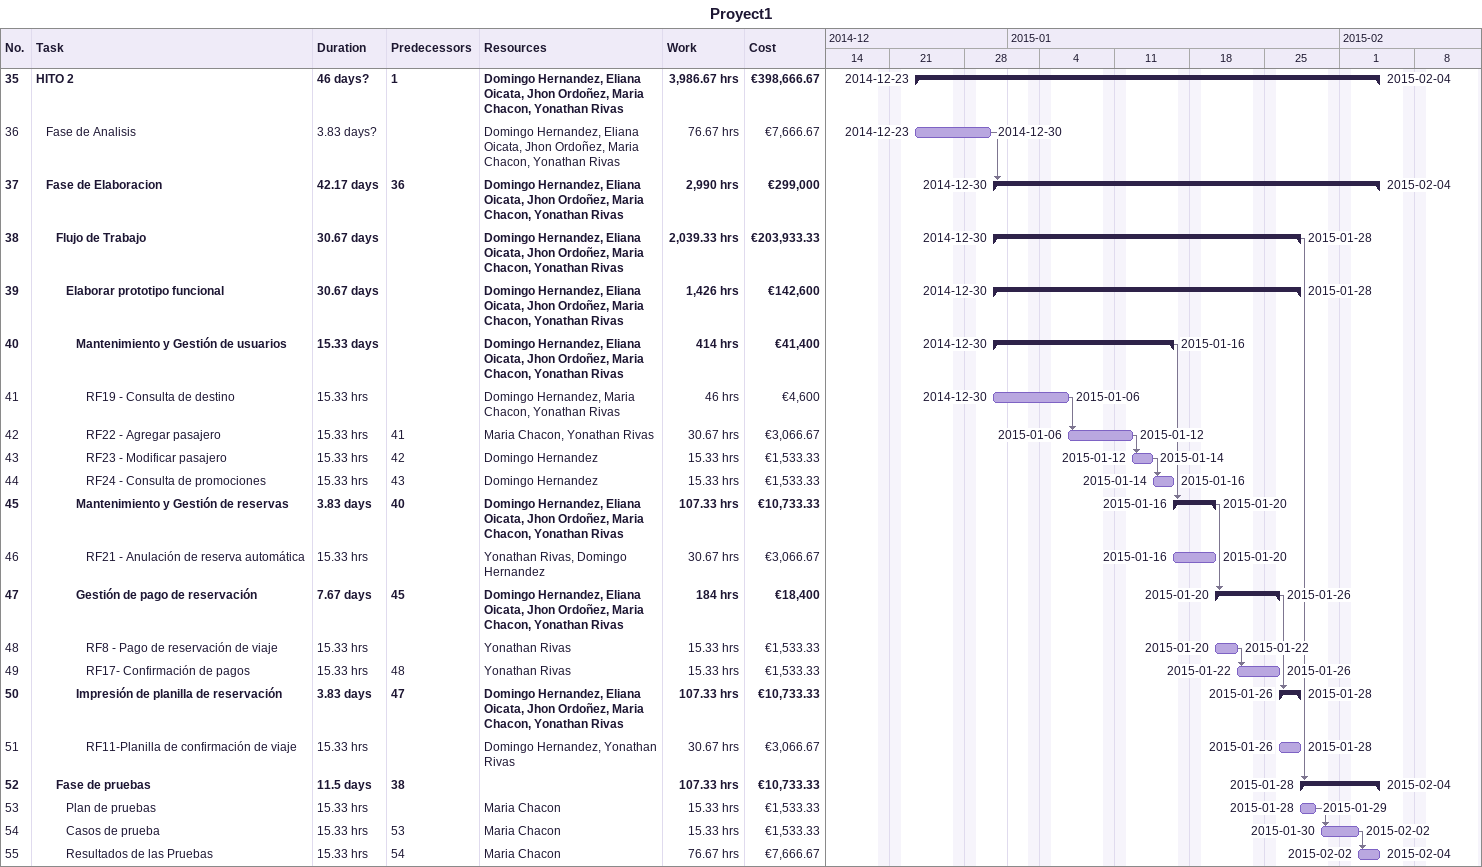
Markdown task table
Proyect1

| ID | Level | Task | Duration | Start | Finish | Predecessors | Resources | Work (h) | Cost (€) |
|---|---|---|---|---|---|---|---|---|---|
| 35 | 1 | **HITO 2** | 46d? | 2014-12-23 | 2015-02-04 | 1 | Domingo Hernandez, Eliana Oicata, Jhon Ordoñez, Maria Chacon, Yonathan Rivas | 3986.67 | 398666.67 |
| 36 | 2 | Fase de Analisis | 3.83d? | 2014-12-23 | 2014-12-30 |  | Domingo Hernandez, Eliana Oicata, Jhon Ordoñez, Maria Chacon, Yonathan Rivas | 76.67 | 7666.67 |
| 37 | 2 | **Fase de Elaboracion** | 42.17d | 2014-12-30 | 2015-02-04 | 36 | Domingo Hernandez, Eliana Oicata, Jhon Ordoñez, Maria Chacon, Yonathan Rivas | 2990 | 299000 |
| 38 | 3 | **Flujo de Trabajo** | 30.67d | 2014-12-30 | 2015-01-28 |  | Domingo Hernandez, Eliana Oicata, Jhon Ordoñez, Maria Chacon, Yonathan Rivas | 2039.33 | 203933.33 |
| 39 | 4 | **Elaborar prototipo funcional** | 30.67d | 2014-12-30 | 2015-01-28 |  | Domingo Hernandez, Eliana Oicata, Jhon Ordoñez, Maria Chacon, Yonathan Rivas | 1426 | 142600 |
| 40 | 5 | **Mantenimiento y Gestión de usuarios** | 15.33d | 2014-12-30 | 2015-01-16 |  | Domingo Hernandez, Eliana Oicata, Jhon Ordoñez, Maria Chacon, Yonathan Rivas | 414 | 41400 |
| 41 | 6 | RF19 - Consulta de destino | 15.33h | 2014-12-30 | 2015-01-06 |  | Domingo Hernandez, Maria Chacon, Yonathan Rivas | 46 | 4600 |
| 42 | 6 | RF22 - Agregar pasajero | 15.33h | 2015-01-06 | 2015-01-12 | 41 | Maria Chacon, Yonathan Rivas | 30.67 | 3066.67 |
| 43 | 6 | RF23 - Modificar pasajero | 15.33h | 2015-01-12 | 2015-01-14 | 42 | Domingo Hernandez | 15.33 | 1533.33 |
| 44 | 6 | RF24 - Consulta de promociones | 15.33h | 2015-01-14 | 2015-01-16 | 43 | Domingo Hernandez | 15.33 | 1533.33 |
| 45 | 5 | **Mantenimiento y Gestión de reservas** | 3.83d | 2015-01-16 | 2015-01-20 | 40 | Domingo Hernandez, Eliana Oicata, Jhon Ordoñez, Maria Chacon, Yonathan Rivas | 107.33 | 10733.33 |
| 46 | 6 | RF21 - Anulación de reserva automática | 15.33h | 2015-01-16 | 2015-01-20 |  | Yonathan Rivas, Domingo Hernandez | 30.67 | 3066.67 |
| 47 | 5 | **Gestión de pago de reservación** | 7.67d | 2015-01-20 | 2015-01-26 | 45 | Domingo Hernandez, Eliana Oicata, Jhon Ordoñez, Maria Chacon, Yonathan Rivas | 184 | 18400 |
| 48 | 6 | RF8 - Pago de reservación de viaje | 15.33h | 2015-01-20 | 2015-01-22 |  | Yonathan Rivas | 15.33 | 1533.33 |
| 49 | 6 | RF17- Confirmación de pagos | 15.33h | 2015-01-22 | 2015-01-26 | 48 | Yonathan Rivas | 15.33 | 1533.33 |
| 50 | 5 | **Impresión de planilla de reservación** | 3.83d | 2015-01-26 | 2015-01-28 | 47 | Domingo Hernandez, Eliana Oicata, Jhon Ordoñez, Maria Chacon, Yonathan Rivas | 107.33 | 10733.33 |
| 51 | 6 | RF11-Planilla de confirmación de viaje | 15.33h | 2015-01-26 | 2015-01-28 |  | Domingo Hernandez, Yonathan Rivas | 30.67 | 3066.67 |
| 52 | 3 | **Fase de pruebas** | 11.5d | 2015-01-28 | 2015-02-04 | 38 |  | 107.33 | 10733.33 |
| 53 | 4 | Plan de pruebas | 15.33h | 2015-01-28 | 2015-01-29 |  | Maria Chacon | 15.33 | 1533.33 |
| 54 | 4 | Casos de prueba | 15.33h | 2015-01-30 | 2015-02-02 | 53 | Maria Chacon | 15.33 | 1533.33 |
| 55 | 4 | Resultados de las Pruebas | 15.33h | 2015-02-02 | 2015-02-04 | 54 | Maria Chacon | 76.67 | 7666.67 |
